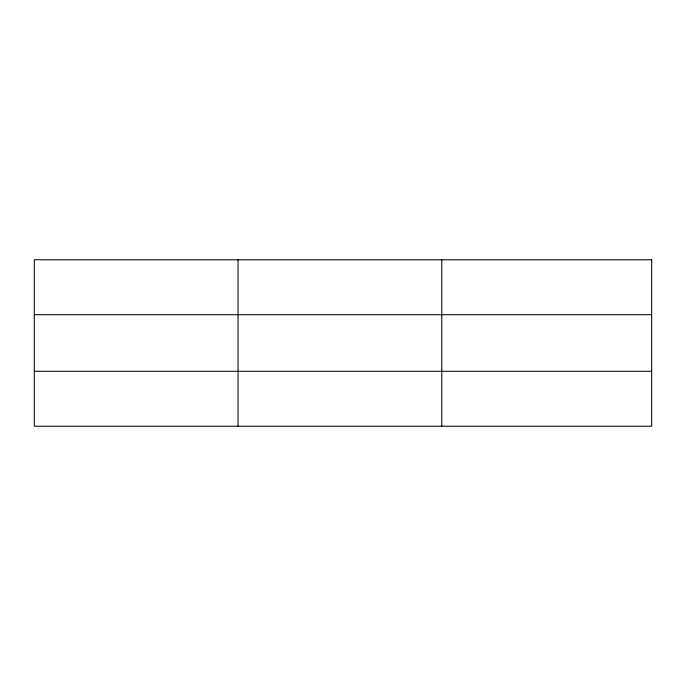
<?xml version="1.0" encoding="UTF-8"?>
<svg xmlns="http://www.w3.org/2000/svg" width="686" height="686" viewBox="0 0 686 686"><rect width="100%" height="100%" fill="white"/><g stroke="black" fill="none" stroke-linecap="round" stroke-linejoin="round"><path stroke-width="1.03" d="M238.042 259.762L238.042 426.238M441.784 259.762L441.784 426.238M34.3 314.702L651.7 314.702M34.3 371.298L651.7 371.298M651.7 259.762L651.7 426.238L34.3 426.238L34.3 259.762L651.7 259.762"/></g></svg>
